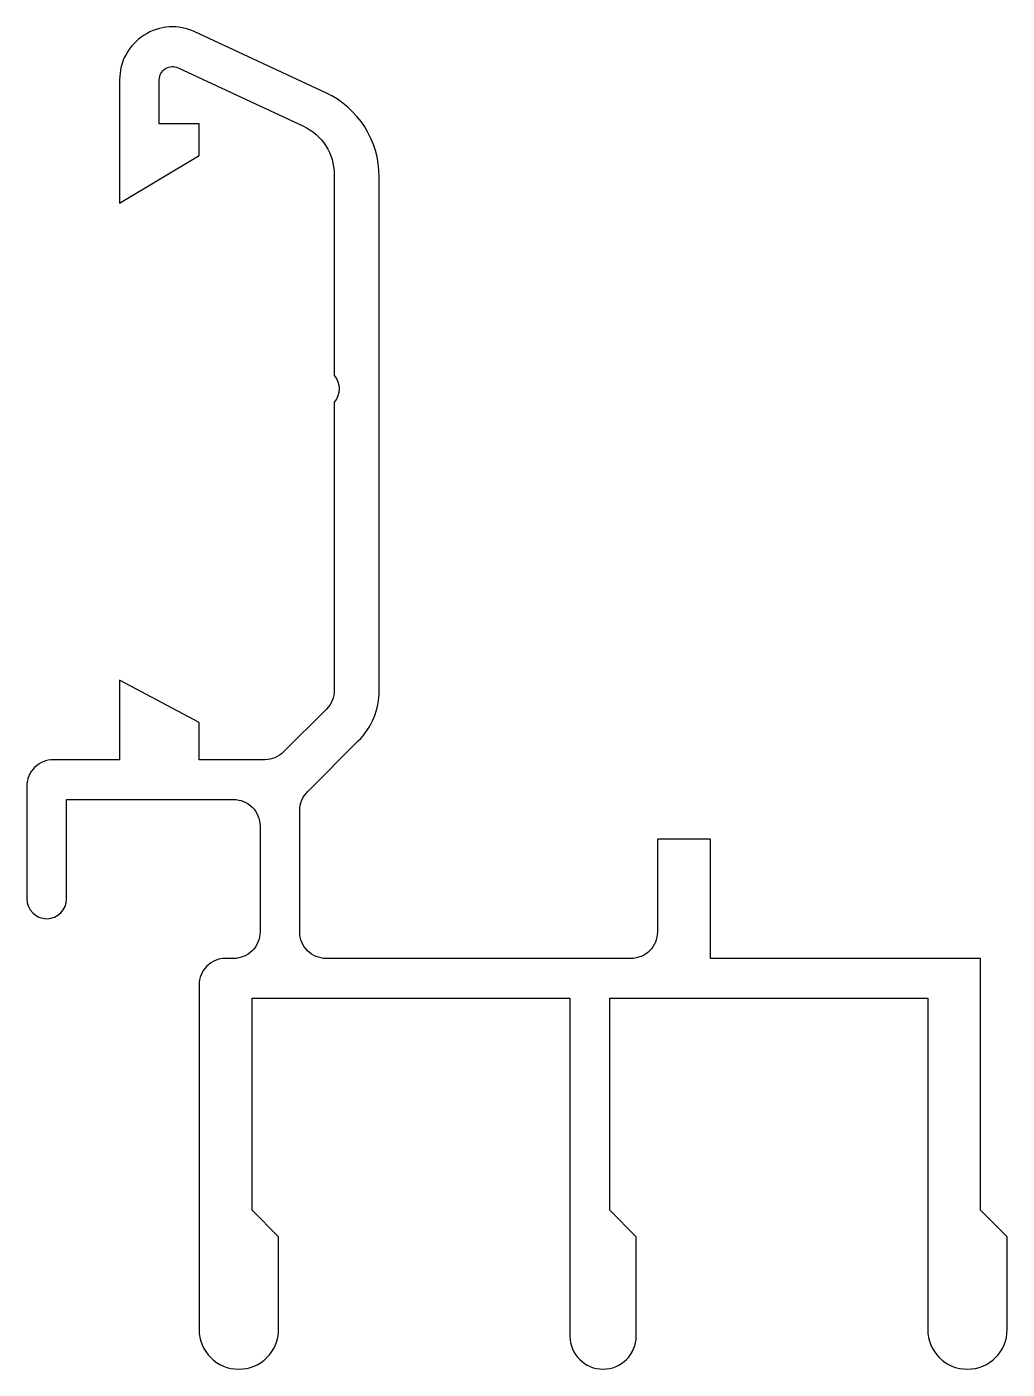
# Model space of a CAD drawing. Extents: x 240 to 277, y 221.3 to 272.
import ezdxf

# ---------------------------------------------------------------- set-up
doc = ezdxf.new("R2010")
doc.units = 0
doc.layers.add('ANA', color=220, linetype='CONTINUOUS')

msp = doc.modelspace()

# ---------------------------------------------------------------- linework, layer by layer
at = {"layer": 'ANA'}
msp.add_lwpolyline([(273.992, 222.793, 1), (276.992, 222.793), (276.992, 226.293), (275.992, 227.293), (275.992, 236.793), (265.792, 236.793), (265.792, 241.293), (263.792, 241.293), (263.792, 237.793, -0.414214), (262.792, 236.793), (251.292, 236.793, -0.414214), (250.292, 237.793), (250.292, 242.379, -0.198912), (250.585, 243.086), (252.501, 245.002, 0.198912), (253.292, 246.912), (253.292, 266.294, 0.291473), (251.271, 269.466), (246.337, 271.766, 0.548619), (243.492, 269.954), (243.492, 265.293), (246.492, 267.093), (246.492, 268.293), (244.992, 268.293), (244.992, 269.954, -0.548619), (245.703, 270.407), (250.437, 268.2, -0.291473), (251.592, 266.387), (251.592, 258.793, -0.381966), (251.592, 257.793), (251.592, 246.912, -0.198912), (251.299, 246.204), (249.681, 244.586, -0.198912), (248.974, 244.293), (246.492, 244.293), (246.492, 245.693), (243.492, 247.293), (243.492, 244.293), (240.992, 244.293, 0.414214), (239.992, 243.293), (239.992, 239.043, 1), (241.492, 239.043), (241.492, 242.793), (247.792, 242.793, -0.414214), (248.792, 241.793), (248.792, 237.793, -0.414214), (247.792, 236.793), (247.492, 236.793, 0.414214), (246.492, 235.793), (246.492, 222.793, 1), (249.492, 222.793), (249.492, 226.293), (248.492, 227.293), (248.492, 235.293), (260.492, 235.293), (260.492, 222.543, 1), (262.992, 222.543), (262.992, 226.293), (261.992, 227.293), (261.992, 235.293), (273.992, 235.293)], format="xyb", close=True, dxfattribs=at)

doc.saveas('drawing.dxf')
